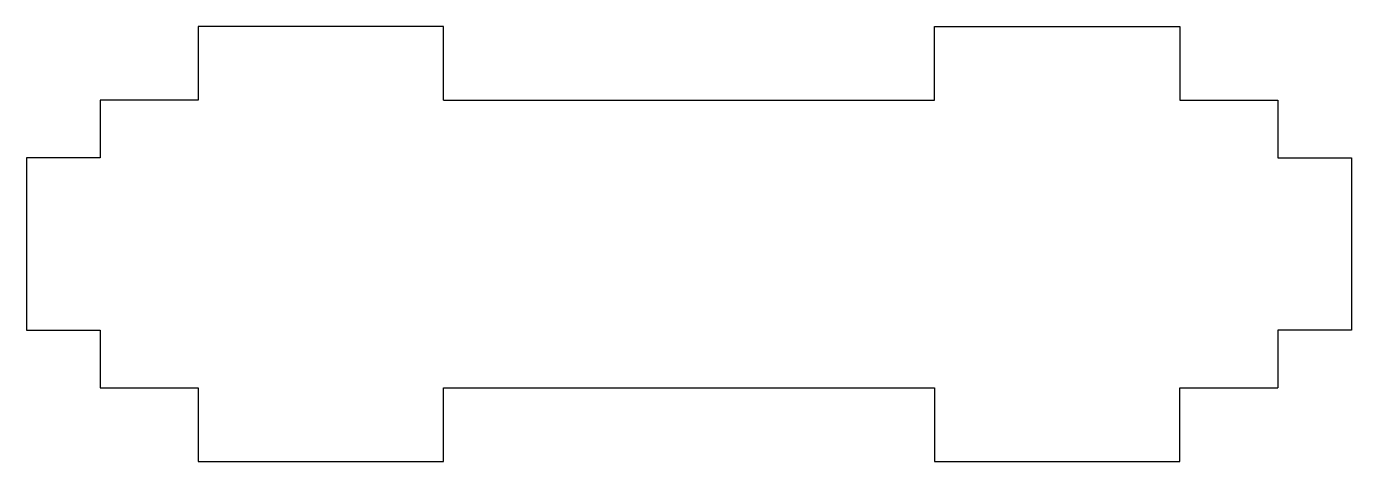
# Model space of a CAD drawing. Extents: x 37 to 91, y -3 to 14.7.
import ezdxf

# ---------------------------------------------------------------- set-up
doc = ezdxf.new("R2010")
doc.units = 0
doc.layers.get('0').update_dxf_attribs({"linetype": 'continuous'})

# ---------------------------------------------------------------- blocks, each defined once
blk = doc.blocks.new('PAD005001')
at = {"color": 0}
for p, q in [((54, 14.7), (44, 14.7)), ((44, 14.7), (44, 11.7)), ((54, 11.7), (54, 14.7)), ((74, 14.7), (84, 14.7)), ((74, 11.7), (74, 14.7)), ((84, 14.7), (84, 11.7)), ((44, 11.7), (40, 11.7)), ((40, 11.7), (40, 9.35)), ((54, 11.7), (74, 11.7)), ((84, 11.7), (88, 11.7)), ((88, 11.7), (88, 9.35)), ((40, 9.35), (37, 9.35)), ((37, 9.35), (37, 2.35)), ((88, 9.35), (91, 9.35)), ((91, 9.35), (91, 2.35)), ((37, 2.35), (40, 2.35)), ((40, 2.35), (40, 0)), ((88, 2.35), (88, 0)), ((91, 2.35), (88, 2.35)), ((40, 0), (44, 0)), ((44, 0), (44, -3)), ((54, -3), (54, 0)), ((54, 0), (74, 0)), ((74, 0), (74, -3)), ((84, -3), (84, 0)), ((84, 0), (88, 0)), ((44, -3), (54, -3)), ((74, -3), (84, -3))]:
    blk.add_line(p, q, dxfattribs=at)

msp = doc.modelspace()

# ---------------------------------------------------------------- block references
at = {"color": 0}
msp.add_blockref('PAD005001', (0, 0), dxfattribs=at)

doc.saveas('drawing.dxf')
